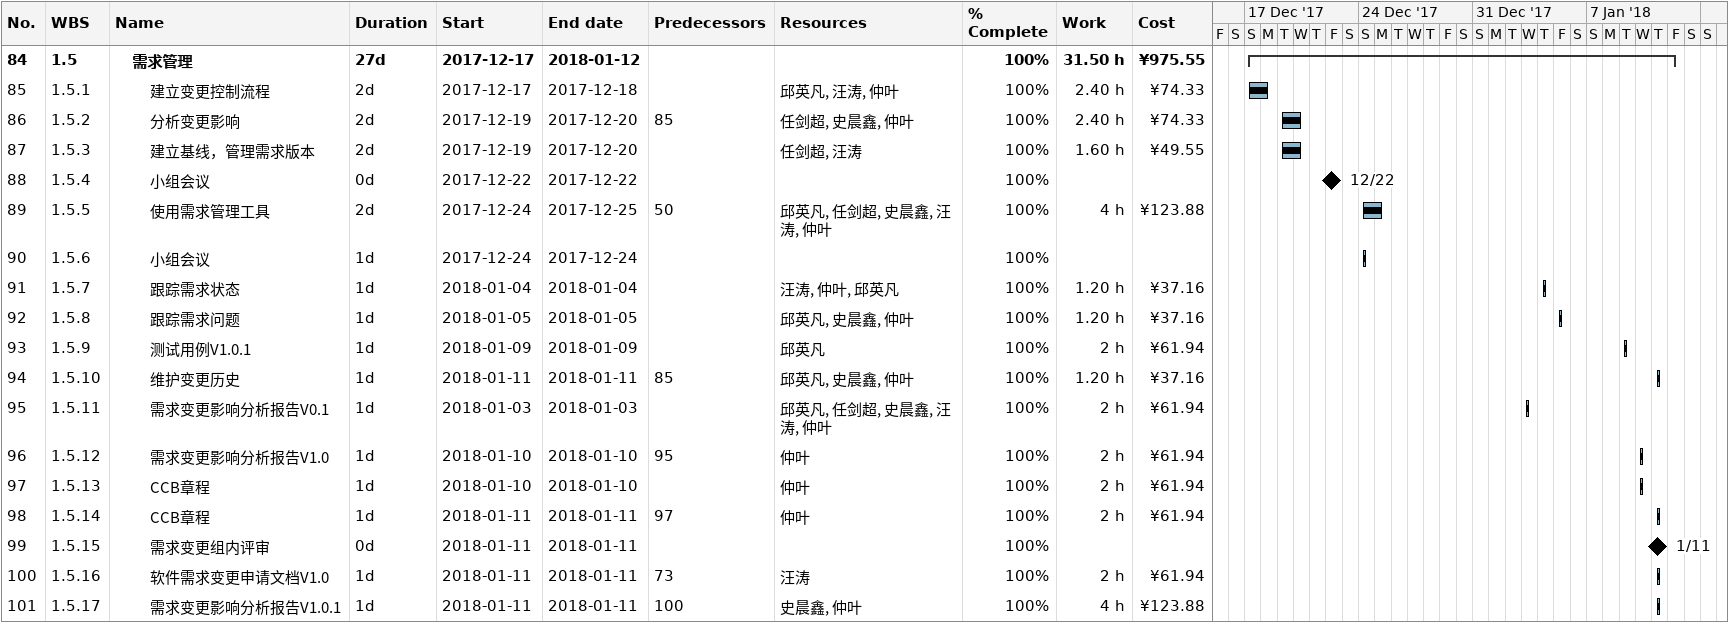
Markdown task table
| ID | WBS | Task | Duration | Start | Finish | Predecessors | Resources | % complete | Work (h) | Cost (¥) |
|---|---|---|---|---|---|---|---|---|---|---|
| 84 | 1.5 | **需求管理** | 27d | 2017-12-17 | 2018-01-12 |  |  | 100 | 31.50 | 975.55 |
| 85 | 1.5.1 | 建立变更控制流程 | 2d | 2017-12-17 | 2017-12-18 |  | 邱英凡, 汪涛, 仲叶 | 100 | 2.40 | 74.33 |
| 86 | 1.5.2 | 分析变更影响 | 2d | 2017-12-19 | 2017-12-20 | 85 | 任剑超, 史晨鑫, 仲叶 | 100 | 2.40 | 74.33 |
| 87 | 1.5.3 | 建立基线，管理需求版本 | 2d | 2017-12-19 | 2017-12-20 |  | 任剑超, 汪涛 | 100 | 1.60 | 49.55 |
| 88 | 1.5.4 | 小组会议 | 0d | 2017-12-22 | 2017-12-22 |  |  | 100 |  |  |
| 89 | 1.5.5 | 使用需求管理工具 | 2d | 2017-12-24 | 2017-12-25 | 50 | 邱英凡, 任剑超, 史晨鑫, 汪涛, 仲叶 | 100 | 4 | 123.88 |
| 90 | 1.5.6 | 小组会议 | 1d | 2017-12-24 | 2017-12-24 |  |  | 100 |  |  |
| 91 | 1.5.7 | 跟踪需求状态 | 1d | 2018-01-04 | 2018-01-04 |  | 汪涛, 仲叶, 邱英凡 | 100 | 1.20 | 37.16 |
| 92 | 1.5.8 | 跟踪需求问题 | 1d | 2018-01-05 | 2018-01-05 |  | 邱英凡, 史晨鑫, 仲叶 | 100 | 1.20 | 37.16 |
| 93 | 1.5.9 | 测试用例V1.0.1 | 1d | 2018-01-09 | 2018-01-09 |  | 邱英凡 | 100 | 2 | 61.94 |
| 94 | 1.5.10 | 维护变更历史 | 1d | 2018-01-11 | 2018-01-11 | 85 | 邱英凡, 史晨鑫, 仲叶 | 100 | 1.20 | 37.16 |
| 95 | 1.5.11 | 需求变更影响分析报告V0.1 | 1d | 2018-01-03 | 2018-01-03 |  | 邱英凡, 任剑超, 史晨鑫, 汪涛, 仲叶 | 100 | 2 | 61.94 |
| 96 | 1.5.12 | 需求变更影响分析报告V1.0 | 1d | 2018-01-10 | 2018-01-10 | 95 | 仲叶 | 100 | 2 | 61.94 |
| 97 | 1.5.13 | CCB章程 | 1d | 2018-01-10 | 2018-01-10 |  | 仲叶 | 100 | 2 | 61.94 |
| 98 | 1.5.14 | CCB章程 | 1d | 2018-01-11 | 2018-01-11 | 97 | 仲叶 | 100 | 2 | 61.94 |
| 99 | 1.5.15 | 需求变更组内评审 | 0d | 2018-01-11 | 2018-01-11 |  |  | 100 |  |  |
| 100 | 1.5.16 | 软件需求变更申请文档V1.0 | 1d | 2018-01-11 | 2018-01-11 | 73 | 汪涛 | 100 | 2 | 61.94 |
| 101 | 1.5.17 | 需求变更影响分析报告V1.0.1 | 1d | 2018-01-11 | 2018-01-11 | 100 | 史晨鑫, 仲叶 | 100 | 4 | 123.88 |
